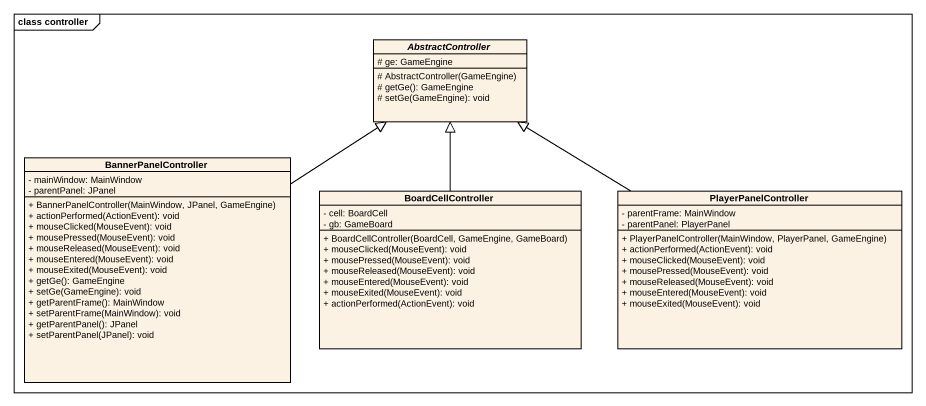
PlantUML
@startuml
mainframe class controller
hide circle
hide empty members
skinparam classAttributeIconSize 0
abstract class AbstractController {
  # ge: GameEngine
  # AbstractController(GameEngine)
  # getGe(): GameEngine
  # setGe(GameEngine): void
}
class BannerPanelController {
  - mainWindow: MainWindow
  - parentPanel: JPanel
  + BannerPanelController(MainWindow, JPanel, GameEngine)
  + actionPerformed(ActionEvent): void
  + mouseClicked(MouseEvent): void
  + mousePressed(MouseEvent): void
  + mouseReleased(MouseEvent): void
  + mouseEntered(MouseEvent): void
  + mouseExited(MouseEvent): void
  + getGe(): GameEngine
  + setGe(GameEngine): void
  + getParentFrame(): MainWindow
  + setParentFrame(MainWindow): void
  + getParentPanel(): JPanel
  + setParentPanel(JPanel): void
}
class BoardCellController {
  - cell: BoardCell
  - gb: GameBoard
  + BoardCellController(BoardCell, GameEngine, GameBoard)
  + mouseClicked(MouseEvent): void
  + mousePressed(MouseEvent): void
  + mouseReleased(MouseEvent): void
  + mouseEntered(MouseEvent): void
  + mouseExited(MouseEvent): void
  + actionPerformed(ActionEvent): void
}
class PlayerPanelController {
  - parentFrame: MainWindow
  - parentPanel: PlayerPanel
  + PlayerPanelController(MainWindow, PlayerPanel, GameEngine)
  + actionPerformed(ActionEvent): void
  + mouseClicked(MouseEvent): void
  + mousePressed(MouseEvent): void
  + mouseReleased(MouseEvent): void
  + mouseEntered(MouseEvent): void
  + mouseExited(MouseEvent): void
}
BannerPanelController -up-|> AbstractController
BoardCellController -up-|> AbstractController
PlayerPanelController -up-|> AbstractController
@enduml
